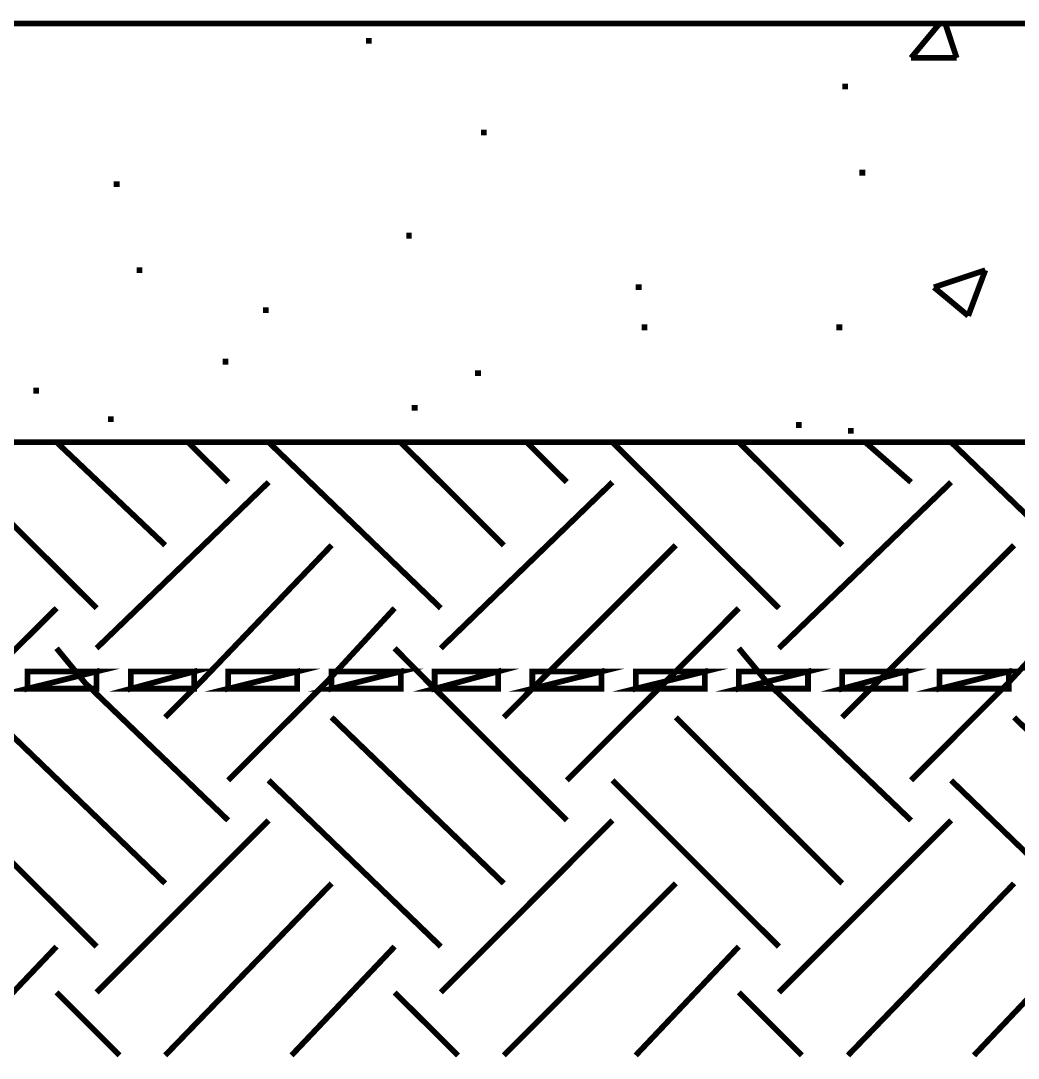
# Model space of a CAD drawing. Extents: x 0 to 210, y 0 to 297.
# Drawn here: x 86.89 to 94.27, y 76.02 to 83.69 of the extents above; entities that cross this region are included whole.
import ezdxf

# ---------------------------------------------------------------- set-up
doc = ezdxf.new("R2010")
doc.units = 0
doc.header["$MEASUREMENT"] = 0
for name, color, linetype in [('C00-00-00-BLACK', 7, 'Continuous'), ('C00-FF-00', 3, 'Continuous'), ('C95-49-00', 34, 'Continuous')]:
    doc.layers.add(name, color=color, linetype=linetype)

msp = doc.modelspace()

# ---------------------------------------------------------------- linework, layer by layer
at = {"layer": 'C00-00-00-BLACK', "const_width": 0.0423}
for points in [[(60.8171, 83.669), (157.982, 83.669)], [(90.7175, 83.669), (90.7602, 83.669)], [(90.7602, 83.669), (90.8018, 83.669)], [(93.4752, 83.4154), (93.6858, 83.669)], [(93.8128, 83.4154), (93.7288, 83.669)], [(89.4457, 83.5424), (89.487, 83.5424)], [(93.4752, 83.4154), (93.8128, 83.4154)], [(92.9665, 83.2033), (93.0092, 83.2033)], [(90.2945, 82.8629), (90.3372, 82.8629)], [(93.0935, 82.5666), (93.1362, 82.5666)], [(87.5799, 82.4812), (87.6226, 82.4812)], [(89.7421, 82.1009), (89.7834, 82.1009)], [(87.7492, 81.8459), (87.7919, 81.8459)], [(93.6445, 81.7192), (94.0248, 81.8459)], [(93.8982, 81.5082), (94.0248, 81.8459)], [(91.4396, 81.7192), (91.4823, 81.7192)], [(93.6445, 81.7192), (93.8982, 81.5082)], [(88.6837, 81.5495), (88.725, 81.5495)], [(91.4823, 81.4229), (91.525, 81.4229)], [(92.9238, 81.4229), (92.9665, 81.4229)], [(88.3846, 81.1692), (88.4259, 81.1692)], [(90.2518, 81.0839), (90.2945, 81.0839)], [(86.9844, 80.9544), (87.0271, 80.9544)], [(89.7834, 80.8274), (89.826, 80.8274)], [(87.5372, 80.7434), (87.5799, 80.7434)], [(92.625, 80.7007), (92.6677, 80.7007)], [(93.0092, 80.6581), (93.0508, 80.6581)], [(65.9927, 80.5737), (152.808, 80.5737)], [(88.5553, 80.5737), (88.5984, 80.5737)], [(88.5553, 80.5737), (88.5984, 80.5737)]]:
    msp.add_lwpolyline(points, dxfattribs=at)
at = {"layer": 'C00-FF-00', "const_width": 0.0423}
for points in [[(86.9417, 78.7506), (87.4529, 78.8776), (87.4529, 78.7506), (86.9417, 78.7506)], [(86.9417, 78.8776), (86.9417, 78.7506), (87.4529, 78.8776), (86.9417, 78.8776)], [(87.7066, 78.7506), (88.175, 78.8776), (88.175, 78.7506), (87.7066, 78.7506)], [(87.7066, 78.8776), (87.7066, 78.7506), (88.175, 78.8776), (87.7066, 78.8776)], [(88.4259, 78.7506), (88.937, 78.8776), (88.937, 78.7506), (88.4259, 78.7506)], [(88.4259, 78.8776), (88.4259, 78.7506), (88.937, 78.8776), (88.4259, 78.8776)], [(89.1907, 78.7506), (89.7019, 78.8776), (89.7019, 78.7506), (89.1907, 78.7506)], [(89.1907, 78.8776), (89.1907, 78.7506), (89.7019, 78.8776), (89.1907, 78.8776)], [(89.9527, 78.7506), (90.4215, 78.8776), (90.4215, 78.7506), (89.9527, 78.7506)], [(89.9527, 78.8776), (89.9527, 78.7506), (90.4215, 78.8776), (89.9527, 78.8776)], [(90.6748, 78.7506), (91.186, 78.8776), (91.186, 78.7506), (90.6748, 78.7506)], [(90.6748, 78.8776), (90.6748, 78.7506), (91.186, 78.8776), (90.6748, 78.8776)], [(91.4396, 78.7506), (91.9508, 78.8776), (91.9508, 78.7506), (91.4396, 78.7506)], [(91.4396, 78.8776), (91.4396, 78.7506), (91.9508, 78.8776), (91.4396, 78.8776)], [(92.2017, 78.7506), (92.7132, 78.8776), (92.7132, 78.7506), (92.2017, 78.7506)], [(92.2017, 78.8776), (92.2017, 78.7506), (92.7132, 78.8776), (92.2017, 78.8776)], [(92.9665, 78.7506), (93.435, 78.8776), (93.435, 78.7506), (92.9665, 78.7506)], [(92.9665, 78.8776), (92.9665, 78.7506), (93.435, 78.8776), (92.9665, 78.8776)], [(93.6858, 78.7506), (94.1973, 78.8776), (94.1973, 78.7506), (93.6858, 78.7506)], [(93.6858, 78.8776), (93.6858, 78.7506), (94.1973, 78.8776), (93.6858, 78.8776)]]:
    msp.add_lwpolyline(points, close=True, dxfattribs=at)
at = {"layer": 'C00-FF-00'}
for points in [[(86.9417, 78.8776), (86.9417, 78.7506), (87.4529, 78.8776), (86.9417, 78.8776)], [(86.9417, 78.7506), (87.4529, 78.8776), (87.4529, 78.7506), (86.9417, 78.7506)], [(87.7066, 78.8776), (87.7066, 78.7506), (88.175, 78.8776), (87.7066, 78.8776)], [(87.7066, 78.7506), (88.175, 78.8776), (88.175, 78.7506), (87.7066, 78.7506)], [(88.4259, 78.8776), (88.4259, 78.7506), (88.937, 78.8776), (88.4259, 78.8776)], [(88.4259, 78.7506), (88.937, 78.8776), (88.937, 78.7506), (88.4259, 78.7506)], [(89.1907, 78.8776), (89.1907, 78.7506), (89.7019, 78.8776), (89.1907, 78.8776)], [(89.1907, 78.7506), (89.7019, 78.8776), (89.7019, 78.7506), (89.1907, 78.7506)], [(89.9527, 78.8776), (89.9527, 78.7506), (90.4215, 78.8776), (89.9527, 78.8776)], [(89.9527, 78.7506), (90.4215, 78.8776), (90.4215, 78.7506), (89.9527, 78.7506)], [(90.6748, 78.8776), (90.6748, 78.7506), (91.186, 78.8776), (90.6748, 78.8776)], [(90.6748, 78.7506), (91.186, 78.8776), (91.186, 78.7506), (90.6748, 78.7506)], [(91.4396, 78.8776), (91.4396, 78.7506), (91.9508, 78.8776), (91.4396, 78.8776)], [(91.4396, 78.7506), (91.9508, 78.8776), (91.9508, 78.7506), (91.4396, 78.7506)], [(92.2017, 78.8776), (92.2017, 78.7506), (92.7132, 78.8776), (92.2017, 78.8776)], [(92.2017, 78.7506), (92.7132, 78.8776), (92.7132, 78.7506), (92.2017, 78.7506)], [(92.9665, 78.8776), (92.9665, 78.7506), (93.435, 78.8776), (92.9665, 78.8776)], [(92.9665, 78.7506), (93.435, 78.8776), (93.435, 78.7506), (92.9665, 78.7506)], [(93.6858, 78.8776), (93.6858, 78.7506), (94.1973, 78.8776), (93.6858, 78.8776)], [(93.6858, 78.7506), (94.1973, 78.8776), (94.1973, 78.7506), (93.6858, 78.7506)]]:
    msp.add_lwpolyline(points, close=True, dxfattribs=at)
at = {"layer": 'C95-49-00', "const_width": 0.0423}
for points in [[(87.4529, 79.3461), (86.2224, 80.5737)], [(87.9602, 79.8117), (87.1569, 80.5737)], [(88.4259, 80.2778), (88.1295, 80.5737)], [(89.9982, 79.3461), (88.725, 80.5737)], [(90.4642, 79.8117), (89.6994, 80.5737)], [(90.9299, 80.2778), (90.6336, 80.5737)], [(92.498, 79.3461), (91.2675, 80.5737)], [(92.9665, 79.8117), (92.2017, 80.5737)], [(93.4752, 80.2778), (93.1362, 80.5737)], [(95.0433, 79.3461), (93.7715, 80.5737)], [(87.4529, 79.0497), (88.725, 80.2778)], [(89.9982, 79.0497), (91.2675, 80.2778)], [(92.498, 79.0497), (93.7715, 80.2778)], [(87.9602, 78.5386), (88.2153, 78.7936), (89.1907, 79.8117)], [(90.4642, 78.5386), (90.7175, 78.7936), (91.736, 79.8117)], [(92.9665, 78.5386), (93.2201, 78.7936), (94.2372, 79.8117)], [(85.8834, 78.0729), (86.6027, 78.7936), (87.1569, 79.3461)], [(88.4259, 78.0729), (89.148, 78.7936), (89.6567, 79.3461)], [(90.9299, 78.0729), (91.652, 78.7936), (92.2017, 79.3461)], [(93.4752, 78.0729), (94.1945, 78.7936), (94.7043, 79.3461)], [(88.4259, 77.7766), (87.3675, 78.7936), (87.1569, 79.0497)], [(90.9299, 77.7766), (89.91, 78.7936), (89.6567, 79.0497)], [(93.4752, 77.7766), (92.414, 78.7936), (92.2017, 79.0497)], [(87.9602, 77.3105), (86.6881, 78.5386)], [(90.4642, 77.3105), (89.1907, 78.5386)], [(92.9665, 77.3105), (91.736, 78.5386)], [(95.5089, 77.3105), (94.2372, 78.5386)], [(87.4529, 76.8435), (86.2224, 78.0729)], [(89.9982, 76.8435), (88.725, 78.0729)], [(92.498, 76.8435), (91.2675, 78.0729)], [(95.0433, 76.8435), (93.7715, 78.0729)], [(87.4529, 76.5044), (88.725, 77.7766)], [(89.9982, 76.5044), (91.2675, 77.7766)], [(92.498, 76.5044), (93.7715, 77.7766)], [(87.9602, 76.0388), (89.1907, 77.3105)], [(90.4642, 76.0388), (91.736, 77.3105)], [(93.0092, 76.0388), (94.2372, 77.3105)], [(86.3921, 76.0388), (87.1569, 76.8435)], [(88.8944, 76.0388), (89.6567, 76.8435)], [(91.4396, 76.0388), (92.2017, 76.8435)], [(93.9408, 76.0388), (94.7043, 76.8435)], [(87.6226, 76.0388), (87.1569, 76.5044)], [(90.1252, 76.0388), (89.6567, 76.5044)], [(92.6677, 76.0388), (92.2017, 76.5044)]]:
    msp.add_lwpolyline(points, dxfattribs=at)

doc.saveas('drawing.dxf')
